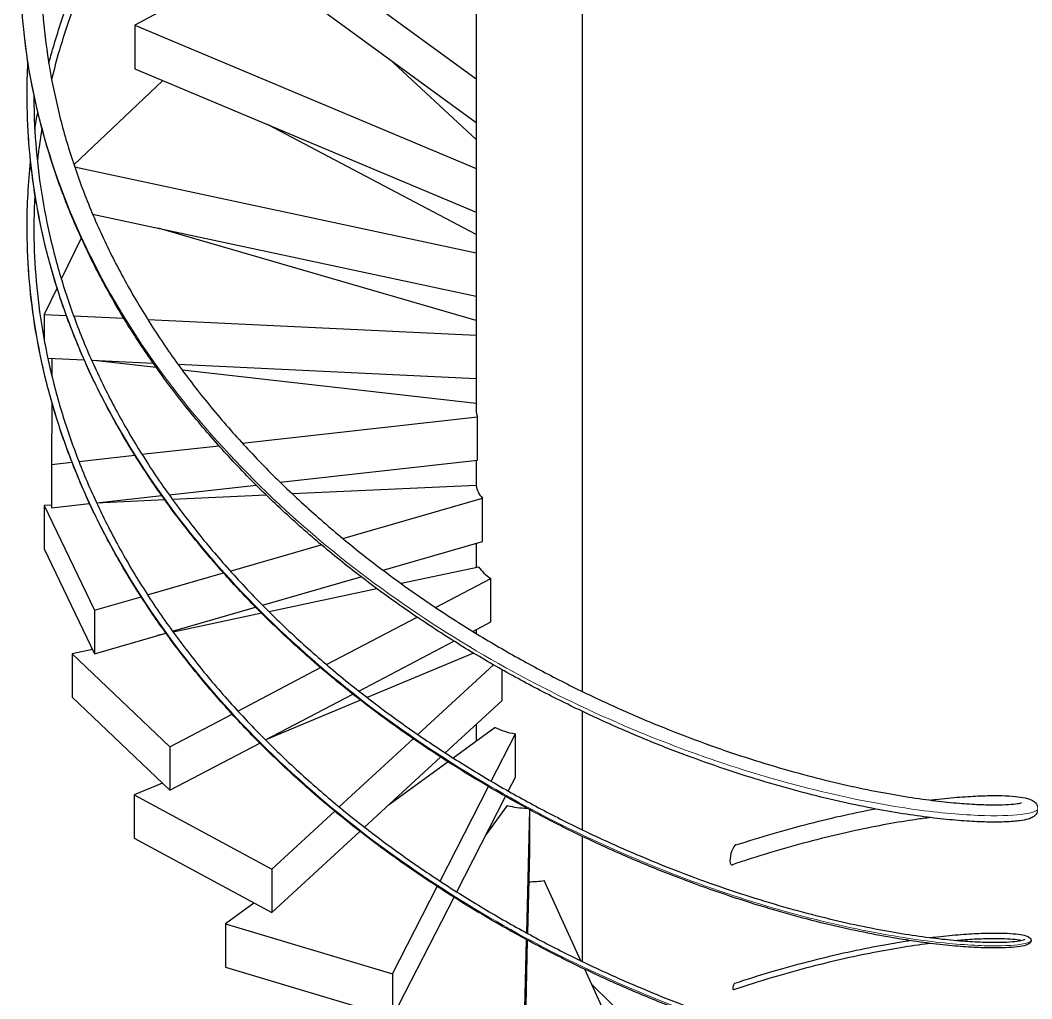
# Model space of a CAD drawing. Header units: millimetres. Extents: x 0 to 126150, y 0 to 89100.
# Drawn here: x 93962 to 96054, y 29444 to 31467 of the extents above; entities that cross this region are included whole.
import ezdxf

# ---------------------------------------------------------------- set-up
doc = ezdxf.new("R2010")
doc.units = ezdxf.units.MM
doc.header["$LTSCALE"] = 150
doc.layers.add('Visible', color=7, linetype='Continuous', lineweight=25)
doc.layers.add('Visible Narrow', color=7, linetype='Continuous', lineweight=18)

msp = doc.modelspace()

# ---------------------------------------------------------------- linework, layer by layer
at = {"layer": 'Visible'}
for p, q in [((94904.87, 31968.04), (94904.87, 30660.57)), ((95123.97, 31917.39), (95123.97, 30079.46)), ((94388.24, 31722.65), (94904.87, 31345.38)), ((94388.24, 31632.84), (94904.87, 31255.57)), ((94447.09, 31589.86), (94199.02, 31456.38)), ((94199.02, 31456.38), (94199.02, 31366.57)), ((94199.02, 31456.38), (94904.87, 31160.12)), ((94904.87, 31220.58), (94724.79, 31387.07)), ((94199.02, 31366.57), (94904.87, 31070.3)), ((94257.36, 31342.08), (94073.36, 31167.81)), ((94904.87, 31024.22), (94473.45, 31251.39)), ((94074.66, 31163.95), (94904.87, 30986.03)), ((94111.84, 31066.17), (94904.87, 30896.21)), ((94112.66, 31065.99), (94112.26, 31065.18)), ((94904.87, 30846.11), (94247.64, 31037.06)), ((94088.5, 31016.4), (94047.2, 30931.64)), ((94038.34, 30913.47), (94011.56, 30858.51)), ((94011.56, 30858.51), (94011.56, 30806.65)), ((94011.56, 30858.51), (94057.69, 30856.32)), ((94072.6, 30855.61), (94176.49, 30850.67)), ((94225.73, 30848.32), (94904.87, 30816)), ((94019.15, 30768.34), (94094.48, 30764.75)), ((94027.62, 30767.94), (94027.55, 30731.53)), ((94109.75, 30764.03), (94237.18, 30757.96)), ((94243.32, 30749.28), (94114.7, 30763.79)), ((94288.37, 30755.53), (94904.87, 30726.18)), ((94904.87, 30674.62), (94297.4, 30743.17)), ((94027.45, 30677.59), (94027.22, 30548.72)), ((94421.4, 30592.71), (94907.44, 30646.95)), ((94907.44, 30557.14), (94907.44, 30646.95)), ((94213.84, 30569.55), (94372.98, 30587.31)), ((94083.36, 30554.99), (94199.04, 30567.9)), ((94499.97, 30511.67), (94907.44, 30557.14)), ((94904.87, 30556.85), (94904.87, 30505.28)), ((94027.22, 30548.72), (94069.24, 30553.41)), ((94027.22, 30548.72), (94027.22, 30458.91)), ((94269.9, 30485.99), (94449.9, 30506.08)), ((94905.03, 30505.29), (94525, 30487.66)), ((94120.05, 30469.27), (94254.77, 30484.3)), ((94261.12, 30475.43), (94120.22, 30468.89)), ((94471.13, 30485.17), (94276.97, 30476.16)), ((94629.28, 30395.55), (94917.77, 30478.93)), ((94917.77, 30389.11), (94917.77, 30478.93)), ((94027.22, 30464.58), (94011.4, 30463.85)), ((94011.4, 30463.85), (94116.09, 30247.23)), ((94011.4, 30463.85), (94011.4, 30374.03)), ((94027.22, 30458.91), (94105.75, 30467.67)), ((94712.57, 30329.81), (94917.77, 30389.11)), ((94011.4, 30374.03), (94116.09, 30157.42)), ((94396.56, 30328.29), (94584.55, 30382.62)), ((94904.87, 30385.38), (94904.87, 30335.27)), ((94910.69, 30336.5), (94749.93, 30302.27)), ((94225.63, 30278.89), (94382.63, 30324.26)), ((94463.06, 30257.69), (94666.72, 30316.55)), ((94820.76, 30253.07), (94935.27, 30313.11)), ((94935.27, 30223.29), (94935.27, 30313.11)), ((94699.83, 30291.61), (94476.65, 30244.09)), ((94116.09, 30247.23), (94212.2, 30275.01)), ((94116.09, 30247.23), (94116.09, 30157.42)), ((94277.02, 30203.93), (94448.9, 30253.6)), ((94461.54, 30240.87), (94278.5, 30201.89)), ((94595.46, 30134.93), (94782.58, 30233.05)), ((94897.76, 30203.62), (94935.27, 30223.29)), ((94904.87, 30207.35), (94904.87, 30199.26)), ((94116.09, 30157.42), (94263.47, 30200.01)), ((94264.29, 30198.87), (94246.19, 30195.01)), ((94662.31, 30080.17), (94859.02, 30183.31)), ((94111.76, 30166.39), (94069.55, 30157.4)), ((94899.06, 30158.79), (94679.26, 30066.95)), ((94069.55, 30157.4), (94271.59, 29965.13)), ((94069.55, 30157.4), (94069.55, 30067.59)), ((94412.22, 30038.86), (94583.27, 30128.55)), ((94784.44, 29990.22), (94940.91, 30134.21)), ((94958.64, 30060.72), (94958.64, 30124.12)), ((94069.55, 30067.59), (94271.59, 29875.31)), ((94469.48, 29979.07), (94650.01, 30073.72)), ((94665.82, 30061.33), (94471.51, 29980.13)), ((94840.98, 29952.44), (94958.64, 30060.72)), ((95123.97, 30038.35), (95123.97, 29793.53)), ((94271.59, 29965.13), (94400.27, 30032.6)), ((94944.09, 30004.61), (94857.62, 29941.74)), ((94904.87, 30011.24), (94904.87, 29976.1)), ((94935.94, 29893.82), (94986.15, 29991.99)), ((94986.15, 29902.18), (94986.15, 29991.99)), ((94271.59, 29875.31), (94457.48, 29972.77)), ((94621.87, 29840.62), (94774.97, 29981.51)), ((94271.59, 29965.13), (94271.59, 29875.31)), ((94674.05, 29798.82), (94831.5, 29943.71)), ((94846.79, 29933.86), (94722.95, 29843.82)), ((94256.06, 29890.1), (94197.79, 29865.75)), ((94971.41, 29873.37), (94986.15, 29902.18)), ((94830.28, 29687.25), (94930.29, 29882.77)), ((94197.79, 29865.75), (94482.19, 29712.08)), ((94197.79, 29865.75), (94197.79, 29775.94)), ((94864.84, 29665), (94965.78, 29862.35)), ((94482.19, 29712.08), (94612.41, 29831.91)), ((94969.35, 29843.58), (94925.07, 29782.76)), ((95009.52, 29580.05), (95015.68, 29834.88)), ((95015.75, 29748.17), (95015.75, 29834.84)), ((94482.19, 29622.26), (94664.59, 29790.12)), ((94197.79, 29775.94), (94482.19, 29622.26)), ((95123.97, 29779.96), (95123.97, 29521.37)), ((95011.66, 29578.89), (95015.75, 29748.17)), ((94482.19, 29712.08), (94482.19, 29622.26)), ((95121.57, 29522.53), (95045.26, 29688.67)), ((94732.25, 29495.58), (94824.56, 29676.06)), ((94445.49, 29642.09), (94386.59, 29599.26)), ((94732.25, 29405.77), (94859.14, 29653.86)), ((94386.59, 29599.26), (94732.25, 29495.58)), ((94386.59, 29599.26), (94386.59, 29509.44)), ((95003.25, 29320.43), (95009.18, 29566.21)), ((95003.25, 29230.62), (95011.33, 29565.06)), ((94386.59, 29509.44), (94732.25, 29405.77)), ((94732.25, 29495.58), (94732.25, 29405.77)), ((95275.07, 29188.36), (95129.57, 29505.12)), ((95527.56, 29097.9), (95143.95, 29473.82))]:
    msp.add_line(p, q, dxfattribs=at)
for centre, major_axis, ratio, start_param, end_param in [((95014.42, 30660.57), (-109.55, 0), 0.5773503, 0, 0.2170131), ((95014.42, 30508.7), (-109.55, 0), 0.5773503, 0.0540657, 0.490195), ((95014.42, 30356.84), (-109.55, 0), 0.5773503, 0.3272477, 0.763377), ((95014.42, 30053.1), (-109.55, 0), 0.5773503, 0.8736116, 1.309741), ((95014.42, 29901.23), (-109.55, 0), 0.5773503, 1.1467936, 1.5287316), ((95438.33, 29741.65), (5.34, 20.52), 0.3357097, 0.2118516, 3.3577439), ((95014.42, 29749.36), (-109.55, 0), 0.5773503, 1.5692325, 1.8561049), ((95438.33, 29469.48), (1.76, 6.77), 0.3357097, 0.2132812, 3.3562936)]:
    msp.add_ellipse(centre, major_axis=major_axis, ratio=ratio, start_param=start_param, end_param=end_param, dxfattribs=at)
for points, knots in [([(95843.71, 29854.78), (95847.29, 29855.22), (95850.83, 29855.65), (95872.1, 29858.13), (95888.79, 29859.76), (95919.9, 29862.22), (95934.32, 29863.06), (95960.82, 29864.07), (95972.9, 29864.24), (95994.68, 29864.02), (96004.38, 29863.63), (96021.51, 29862.37), (96028.89, 29861.5), (96042.02, 29859.15), (96047.47, 29857.97), (96055.98, 29853.71), (96058.67, 29852.12), (96064.72, 29845.72), (96067.58, 29839.04), (96065.37, 29829.35), (96063.38, 29826.31), (96059.09, 29821.78), (96056.8, 29820.29), (96051.65, 29817.46), (96048.86, 29816.46), (96040.92, 29814.05), (96035.52, 29813.01), (96020.93, 29810.99), (96011.17, 29810.18), (95989.54, 29809.31), (95978.09, 29809.18), (95952.99, 29809.6), (95939.43, 29810.13), (95910.07, 29811.93), (95894.27, 29813.2), (95860.53, 29816.58), (95842.57, 29818.7), (95804.61, 29823.89), (95784.58, 29826.97), (95742.65, 29834.17), (95720.7, 29838.31), (95675.09, 29847.72), (95651.39, 29853.01), (95602.43, 29864.81), (95577.15, 29871.34), (95525.22, 29885.69), (95498.55, 29893.53), (95444.04, 29910.57), (95416.17, 29919.79), (95359.5, 29939.65), (95330.65, 29950.3), (95272.25, 29973.08), (95242.64, 29985.21), (95182.94, 30010.97), (95152.81, 30024.62), (95092.28, 30053.43), (95061.84, 30068.62), (95000.94, 30100.5), (94970.44, 30117.23), (94909.63, 30152.21), (94879.29, 30170.48), (94819.05, 30208.52), (94789.11, 30228.32), (94729.9, 30269.4), (94700.58, 30290.71), (94642.85, 30334.75), (94614.39, 30357.52), (94558.58, 30404.45), (94531.19, 30428.64), (94477.73, 30478.35), (94451.63, 30503.89), (94400.94, 30556.24), (94376.31, 30583.08), (94328.78, 30637.92), (94305.83, 30665.97), (94261.81, 30723.14), (94240.72, 30752.3), (94200.56, 30811.6), (94181.48, 30841.79), (94145.49, 30903.02), (94128.57, 30934.12), (94097.03, 30997.06), (94082.4, 31028.96), (94055.54, 31093.38), (94043.31, 31125.95), (94021.35, 31191.61), (94011.61, 31224.73), (93994.71, 31291.37), (93987.54, 31324.92), (93975.83, 31392.27), (93971.28, 31426.12), (93964.85, 31493.93), (93962.95, 31527.94), (93962.28, 31569.03), (93962.22, 31576.12), (93962.22, 31604.5), (93962.75, 31625.79), (93965.46, 31681.04), (93968.47, 31715.01), (93977.11, 31782.66), (93982.76, 31816.39), (93996.65, 31883.46), (94004.89, 31916.84), (94023.92, 31983.08), (94034.7, 32015.98), (94058.72, 32081.14), (94071.96, 32113.43), (94100.78, 32177.25), (94116.38, 32208.82), (94149.8, 32271.06), (94167.63, 32301.79), (94205.38, 32362.23), (94225.32, 32392), (94258.92, 32438.98), (94271.99, 32456.55), (94285.4, 32473.91)], [62.5000905, 62.5000905, 62.5000905, 62.5000905, 64.6566459, 64.6566459, 75.5991782, 75.5991782, 86.5580821, 86.5580821, 97.5500724, 97.5500724, 108.6152031, 108.6152031, 119.8719823, 119.8719823, 131.8204417, 131.8204417, 136.6609213, 136.6609213, 142.799752, 142.799752, 146.5010474, 146.5010474, 150.5806226, 150.5806226, 156.4646214, 156.4646214, 166.7294629, 166.7294629, 179.9185899, 179.9185899, 191.4892525, 191.4892525, 202.6247447, 202.6247447, 213.6429949, 213.6429949, 224.6138817, 224.6138817, 235.5623734, 235.5623734, 246.4995733, 246.4995733, 257.4310943, 257.4310943, 268.360044, 268.360044, 279.288266, 279.288266, 290.2169143, 290.2169143, 301.1467401, 301.1467401, 312.0782442, 312.0782442, 323.0117603, 323.0117603, 333.9475025, 333.9475025, 344.885591, 344.885591, 355.8260667, 355.8260667, 366.7688968, 366.7688968, 377.7139777, 377.7139777, 388.6611348, 388.6611348, 399.6101224, 399.6101224, 410.5606255, 410.5606255, 421.5122645, 421.5122645, 432.4646057, 432.4646057, 443.417178, 443.417178, 454.3694977, 454.3694977, 465.3211004, 465.3211004, 476.2715797, 476.2715797, 487.2206269, 487.2206269, 498.1680691, 498.1680691, 509.1138965, 509.1138965, 520.0582741, 520.0582741, 531.0015314, 531.0015314, 533.2845419, 533.2845419, 540.1351681, 540.1351681, 551.081237, 551.081237, 562.0240424, 562.0240424, 572.9677149, 572.9677149, 583.9126623, 583.9126623, 594.8591487, 594.8591487, 605.8072662, 605.8072662, 616.7569353, 616.7569353, 627.707923, 627.707923, 634.3653585, 634.3653585, 634.3653585, 634.3653585]), ([(94309.04, 32438.87), (94299.12, 32425.72), (94289.4, 32412.45), (94259.33, 32370.17), (94239.73, 32340.72), (94202.66, 32280.92), (94185.16, 32250.53), (94152.42, 32188.94), (94137.15, 32157.71), (94109, 32094.56), (94096.1, 32062.61), (94072.76, 31998.14), (94062.31, 31965.59), (94043.97, 31900.05), (94036.06, 31867.03), (94022.85, 31800.68), (94017.55, 31767.31), (94009.59, 31700.42), (94006.93, 31666.85), (94004.29, 31599.68), (94004.3, 31566.04), (94006.98, 31498.87), (94009.66, 31465.29), (94017.65, 31398.39), (94022.98, 31365.02), (94036.22, 31298.66), (94044.15, 31265.63), (94062.54, 31200.09), (94073.01, 31167.53), (94096.39, 31103.06), (94109.32, 31071.1), (94137.52, 31007.95), (94152.81, 30976.71), (94185.59, 30915.13), (94203.11, 30884.73), (94240.22, 30824.94), (94259.84, 30795.5), (94300.99, 30737.7), (94322.56, 30709.32), (94367.42, 30653.72), (94390.76, 30626.48), (94438.99, 30573.27), (94463.91, 30547.27), (94515.13, 30496.6), (94541.45, 30471.9), (94595.25, 30423.91), (94622.76, 30400.59), (94678.72, 30355.4), (94707.21, 30333.51), (94764.9, 30291.22), (94794.14, 30270.8), (94853.11, 30231.5), (94882.87, 30212.59), (94942.65, 30176.31), (94972.71, 30158.93), (95032.84, 30125.71), (95062.95, 30109.86), (95122.95, 30079.72), (95152.89, 30065.4), (95212.3, 30038.31), (95241.81, 30025.51), (95300.17, 30001.42), (95329.04, 29990.12), (95385.87, 29968.97), (95413.87, 29959.12), (95468.74, 29940.84), (95495.64, 29932.39), (95548.11, 29916.85), (95573.71, 29909.74), (95623.37, 29896.82), (95647.47, 29890.98), (95693.92, 29880.52), (95716.31, 29875.87), (95759.19, 29867.7), (95779.71, 29864.15), (95818.67, 29858.07), (95837.14, 29855.53), (95871.86, 29851.34), (95888.14, 29849.69), (95918.32, 29847.17), (95932.26, 29846.29), (95957.63, 29845.2), (95969.1, 29844.97), (95989.38, 29845.04), (95998.24, 29845.33), (96013.12, 29846.25), (96019.2, 29846.89), (96028.12, 29848.24), (96031.16, 29849.02), (96032.15, 29849.35), (96032.22, 29849.38), (96032.22, 29849.38)], [145.7015279, 145.7015279, 145.7015279, 145.7015279, 150.7060668, 150.7060668, 161.5204146, 161.5204146, 172.3353467, 172.3353467, 183.1512537, 183.1512537, 193.9684401, 193.9684401, 204.7870908, 204.7870908, 215.6072466, 215.6072466, 226.4287916, 226.4287916, 237.251459, 237.251459, 248.0748558, 248.0748558, 258.8985048, 258.8985048, 269.7218994, 269.7218994, 280.5445627, 280.5445627, 291.3661017, 291.3661017, 302.1862503, 302.1862503, 313.0048932, 313.0048932, 323.822072, 323.822072, 334.6379726, 334.6379726, 345.4529001, 345.4529001, 356.2672457, 356.2672457, 367.0814514, 367.0814514, 377.8959759, 377.8959759, 388.7112665, 388.7112665, 399.5277358, 399.5277358, 410.3457462, 410.3457462, 421.1655989, 421.1655989, 431.9875289, 431.9875289, 442.811701, 442.811701, 453.6382091, 453.6382091, 464.4670733, 464.4670733, 475.2982357, 475.2982357, 486.1315504, 486.1315504, 496.9667645, 496.9667645, 507.8034838, 507.8034838, 518.6411126, 518.6411126, 529.4787448, 529.4787448, 540.3149665, 540.3149665, 551.1474765, 551.1474765, 561.9723184, 561.9723184, 572.7822011, 572.7822011, 583.5624619, 583.5624619, 594.2801162, 594.2801162, 604.8493366, 604.8493366, 615.0023423, 615.0023423, 616.7156231, 616.7156231, 616.7156231, 616.7156231]), ([(94021.28, 31377.79), (94024.15, 31388.56), (94027.16, 31399.29), (94039.95, 31442.96), (94050.88, 31475.69), (94075.18, 31540.49), (94088.56, 31572.6), (94117.64, 31636.05), (94133.36, 31667.42), (94167.01, 31729.28), (94184.96, 31759.8), (94222.91, 31819.83), (94242.94, 31849.39), (94284.91, 31907.4), (94306.87, 31935.88), (94352.52, 31991.66), (94376.25, 32018.99), (94425.24, 32072.36), (94450.54, 32098.45), (94502.48, 32149.25), (94529.16, 32174.02), (94559.76, 32201.02), (94563.11, 32203.96), (94566.47, 32206.89)], [567.4548758, 567.4548758, 567.4548758, 567.4548758, 570.9982077, 570.9982077, 581.9017168, 581.9017168, 592.8057248, 592.8057248, 603.7102589, 603.7102589, 614.6152914, 614.6152914, 625.5207455, 625.5207455, 636.4265061, 636.4265061, 647.3324317, 647.3324317, 658.2383675, 658.2383675, 669.1441571, 669.1441571, 670.4822427, 670.4822427, 670.4822427, 670.4822427]), ([(94566.47, 32189.86), (94566.44, 32189.84), (94566.41, 32189.81), (94539.25, 32165.83), (94512.68, 32141.17), (94460.95, 32090.56), (94435.77, 32064.58), (94386.99, 32011.41), (94363.38, 31984.18), (94317.94, 31928.61), (94296.09, 31900.23), (94254.33, 31842.44), (94234.41, 31812.99), (94196.66, 31753.17), (94178.82, 31722.76), (94145.38, 31661.13), (94129.76, 31629.87), (94100.89, 31566.65), (94087.61, 31534.65), (94063.53, 31470.08), (94052.7, 31437.47), (94037.34, 31384.68), (94032, 31364.64), (94027.14, 31344.52)], [107.7751961, 107.7751961, 107.7751961, 107.7751961, 107.7871073, 107.7871073, 118.648207, 118.648207, 129.5088893, 129.5088893, 140.3692889, 140.3692889, 151.2295538, 151.2295538, 162.0898382, 162.0898382, 172.9502932, 172.9502932, 183.8110556, 183.8110556, 194.6722355, 194.6722355, 205.5339046, 205.5339046, 212.1325819, 212.1325819, 212.1325819, 212.1325819]), ([(95843.83, 29570.52), (95846.43, 29570.85), (95849, 29571.16), (95869.28, 29573.6), (95885.95, 29575.28), (95916.98, 29577.84), (95931.36, 29578.73), (95957.72, 29579.85), (95969.71, 29580.07), (95991.22, 29579.96), (96000.75, 29579.63), (96017.31, 29578.54), (96024.34, 29577.78), (96036.03, 29575.9), (96040.62, 29574.82), (96048.02, 29571.85), (96052.42, 29569.53), (96052.42, 29561.29), (96050.02, 29558.93), (96046.02, 29556.39), (96044.01, 29555.59), (96037.23, 29553.45), (96031.55, 29552.35), (96017.34, 29550.58), (96008.95, 29549.91), (95989.8, 29549.14), (95979.17, 29549.01), (95955.52, 29549.35), (95942.52, 29549.82), (95914.19, 29551.49), (95898.85, 29552.68), (95865.98, 29555.9), (95848.42, 29557.92), (95811.22, 29562.92), (95791.56, 29565.89), (95750.31, 29572.87), (95728.69, 29576.89), (95683.71, 29586.06), (95660.31, 29591.22), (95611.93, 29602.77), (95586.92, 29609.16), (95535.51, 29623.23), (95509.08, 29630.93), (95455.05, 29647.68), (95427.41, 29656.75), (95371.16, 29676.31), (95342.52, 29686.81), (95284.5, 29709.27), (95255.08, 29721.24), (95195.72, 29746.68), (95165.75, 29760.17), (95105.52, 29788.65), (95075.23, 29803.66), (95014.59, 29835.22), (94984.21, 29851.77), (94923.64, 29886.41), (94893.4, 29904.51), (94833.36, 29942.21), (94803.5, 29961.83), (94744.45, 30002.56), (94715.21, 30023.69), (94657.61, 30067.38), (94629.21, 30089.98), (94573.5, 30136.55), (94546.15, 30160.57), (94492.77, 30209.92), (94466.7, 30235.29), (94416.05, 30287.28), (94391.45, 30313.94), (94343.94, 30368.43), (94321, 30396.3), (94276.98, 30453.12), (94255.88, 30482.11), (94215.71, 30541.07), (94196.61, 30571.08), (94160.58, 30631.98), (94143.63, 30662.91), (94112.04, 30725.52), (94097.37, 30757.25), (94070.45, 30821.35), (94058.17, 30853.77), (94036.13, 30919.11), (94026.35, 30952.08), (94009.35, 31018.42), (94002.14, 31051.82), (93990.32, 31118.89), (93985.72, 31152.59), (93979.19, 31220.12), (93977.24, 31253.99), (93976.49, 31295.59), (93976.42, 31303.32), (93976.42, 31333.84), (93977.03, 31356.64), (93978.24, 31379.42)], [62.9320609, 62.9320609, 62.9320609, 62.9320609, 64.4992809, 64.4992809, 75.4016449, 75.4016449, 86.3090707, 86.3090707, 97.2266278, 97.2266278, 108.1661088, 108.1661088, 119.1604713, 119.1604713, 130.3325178, 130.3325178, 141.6009151, 141.6009151, 149.0155507, 149.0155507, 155.3918106, 155.3918106, 167.4980366, 167.4980366, 179.1612091, 179.1612091, 190.2459483, 190.2459483, 201.2127887, 201.2127887, 212.1415234, 212.1415234, 223.0542047, 223.0542047, 233.959216, 233.959216, 244.8603418, 244.8603418, 255.759503, 255.759503, 266.6577629, 266.6577629, 277.5557515, 277.5557515, 288.4538621, 288.4538621, 299.3523501, 299.3523501, 310.2513851, 310.2513851, 321.15108, 321.15108, 332.0515066, 332.0515066, 342.9527052, 342.9527052, 353.8546893, 353.8546893, 364.7574476, 364.7574476, 375.6609453, 375.6609453, 386.5651243, 386.5651243, 397.4699032, 397.4699032, 408.3751778, 408.3751778, 419.2808236, 419.2808236, 430.1866987, 430.1866987, 441.0926494, 441.0926494, 451.9985188, 451.9985188, 462.9041566, 462.9041566, 473.8094317, 473.8094317, 484.7142447, 484.7142447, 495.6185402, 495.6185402, 506.5223148, 506.5223148, 517.4256215, 517.4256215, 528.3285655, 528.3285655, 530.8175153, 530.8175153, 538.1560751, 538.1560751, 538.1560751, 538.1560751]), ([(93990.43, 31313.03), (93990.41, 31300.42), (93990.57, 31287.8), (93991.87, 31241.46), (93994.15, 31207.73), (94001.36, 31140.51), (94006.29, 31106.97), (94018.76, 31040.25), (94026.3, 31007.03), (94043.93, 30941.08), (94054.03, 30908.31), (94076.69, 30843.38), (94089.26, 30811.19), (94116.77, 30747.54), (94131.72, 30716.05), (94163.86, 30653.93), (94181.07, 30623.26), (94217.59, 30562.89), (94236.93, 30533.15), (94277.55, 30474.75), (94298.86, 30446.04), (94343.26, 30389.81), (94366.38, 30362.24), (94414.22, 30308.35), (94438.97, 30282), (94489.88, 30230.63), (94516.06, 30205.58), (94569.63, 30156.88), (94597.05, 30133.19), (94652.88, 30087.27), (94681.32, 30065.01), (94738.96, 30021.98), (94768.2, 30001.18), (94827.2, 29961.13), (94857.01, 29941.84), (94916.93, 29904.81), (94947.08, 29887.05), (95007.45, 29853.08), (95037.7, 29836.86), (95098.04, 29805.97), (95128.16, 29791.29), (95188.01, 29763.46), (95217.77, 29750.3), (95276.65, 29725.5), (95305.81, 29713.85), (95363.27, 29692.01), (95391.61, 29681.82), (95447.2, 29662.86), (95474.5, 29654.09), (95527.79, 29637.91), (95553.83, 29630.5), (95604.41, 29616.97), (95628.98, 29610.84), (95676.45, 29599.81), (95699.37, 29594.9), (95743.35, 29586.2), (95764.45, 29582.41), (95804.6, 29575.86), (95823.69, 29573.1), (95859.7, 29568.49), (95876.65, 29566.64), (95908.23, 29563.76), (95922.88, 29562.72), (95949.77, 29561.33), (95962.02, 29560.98), (95983.99, 29560.84), (95993.73, 29561.04), (96010.55, 29561.88), (96017.67, 29562.5), (96029.09, 29564.01), (96033.46, 29564.9), (96038.3, 29566.35), (96039.49, 29567.01), (96039.49, 29567.01)], [244.9227892, 244.9227892, 244.9227892, 244.9227892, 248.9851539, 248.9851539, 259.8486031, 259.8486031, 270.7119909, 270.7119909, 281.5751512, 281.5751512, 292.4379446, 292.4379446, 303.300274, 303.300274, 314.1620937, 314.1620937, 325.0234118, 325.0234118, 335.884287, 335.884287, 346.744819, 346.744819, 357.6051383, 357.6051383, 368.4653929, 368.4653929, 379.3257371, 379.3257371, 390.1863217, 390.1863217, 401.0472859, 401.0472859, 411.9087518, 411.9087518, 422.7708214, 422.7708214, 433.6335743, 433.6335743, 444.497067, 444.497067, 455.3613325, 455.3613325, 466.2263801, 466.2263801, 477.0921938, 477.0921938, 487.9587299, 487.9587299, 498.8259114, 498.8259114, 509.6936177, 509.6936177, 520.5616674, 520.5616674, 531.4297856, 531.4297856, 542.2975468, 542.2975468, 553.1642645, 553.1642645, 564.0287701, 564.0287701, 574.8889351, 574.8889351, 585.7405312, 585.7405312, 596.5741558, 596.5741558, 607.365437, 607.365437, 618.0359346, 618.0359346, 625.8701451, 625.8701451, 625.8701451, 625.8701451]), ([(94006.87, 31243.77), (94004.8, 31230.92), (94002.92, 31218.05), (93999.93, 31195.11), (93998.74, 31185.04), (93997.67, 31174.96)], [223.0866871, 223.0866871, 223.0866871, 223.0866871, 227.2587514, 227.2587514, 230.5146535, 230.5146535, 230.5146535, 230.5146535]), ([(95843.83, 29298.36), (95846.43, 29298.68), (95849, 29299), (95869.28, 29301.43), (95885.95, 29303.11), (95916.98, 29305.68), (95931.36, 29306.57), (95957.72, 29307.68), (95969.71, 29307.9), (95991.22, 29307.79), (96000.75, 29307.47), (96017.31, 29306.38), (96024.34, 29305.62), (96036.03, 29303.73), (96040.62, 29302.65), (96048.02, 29299.68), (96052.42, 29297.37), (96052.42, 29289.13), (96050.02, 29286.76), (96046.02, 29284.23), (96044.01, 29283.43), (96037.23, 29281.28), (96031.55, 29280.19), (96017.34, 29278.41), (96008.95, 29277.75), (95989.8, 29276.97), (95979.17, 29276.84), (95955.52, 29277.18), (95942.52, 29277.66), (95914.19, 29279.32), (95898.85, 29280.51), (95865.98, 29283.73), (95848.42, 29285.76), (95811.22, 29290.75), (95791.56, 29293.72), (95750.31, 29300.71), (95728.69, 29304.72), (95683.71, 29313.9), (95660.31, 29319.06), (95611.93, 29330.6), (95586.92, 29336.99), (95535.51, 29351.07), (95509.08, 29358.76), (95455.05, 29375.52), (95427.41, 29384.59), (95371.16, 29404.14), (95342.52, 29414.64), (95284.5, 29437.1), (95255.08, 29449.08), (95195.72, 29474.52), (95165.75, 29488), (95105.52, 29516.48), (95075.23, 29531.5), (95014.59, 29563.05), (94984.21, 29579.61), (94923.64, 29614.24), (94893.4, 29632.34), (94833.36, 29670.04), (94803.5, 29689.67), (94744.45, 29730.39), (94715.21, 29751.52), (94657.61, 29795.22), (94629.21, 29817.81), (94573.5, 29864.39), (94546.15, 29888.4), (94492.77, 29937.75), (94466.7, 29963.12), (94416.05, 30015.12), (94391.45, 30041.78), (94343.94, 30096.27), (94321, 30124.14), (94276.98, 30180.96), (94255.88, 30209.95), (94215.71, 30268.91), (94196.61, 30298.92), (94160.58, 30359.81), (94143.63, 30390.74), (94112.04, 30453.36), (94097.37, 30485.09), (94070.45, 30549.19), (94058.17, 30581.6), (94036.13, 30646.95), (94026.35, 30679.92), (94009.35, 30746.25), (94002.14, 30779.66), (93990.32, 30846.72), (93985.72, 30880.43), (93979.19, 30947.96), (93977.24, 30981.83), (93976.49, 31023.42), (93976.42, 31031.15), (93976.42, 31062.08), (93977.05, 31085.29), (93979.5, 31130.65), (93981.27, 31152.83), (93983.61, 31174.96)], [62.9320609, 62.9320609, 62.9320609, 62.9320609, 64.4992809, 64.4992809, 75.4016449, 75.4016449, 86.3090707, 86.3090707, 97.2266278, 97.2266278, 108.1661088, 108.1661088, 119.1604713, 119.1604713, 130.3325178, 130.3325178, 141.6009151, 141.6009151, 149.0155507, 149.0155507, 155.3918106, 155.3918106, 167.4980366, 167.4980366, 179.1612091, 179.1612091, 190.2459483, 190.2459483, 201.2127887, 201.2127887, 212.1415234, 212.1415234, 223.0542047, 223.0542047, 233.959216, 233.959216, 244.8603418, 244.8603418, 255.759503, 255.759503, 266.6577629, 266.6577629, 277.5557515, 277.5557515, 288.4538621, 288.4538621, 299.3523501, 299.3523501, 310.2513851, 310.2513851, 321.15108, 321.15108, 332.0515066, 332.0515066, 342.9527052, 342.9527052, 353.8546893, 353.8546893, 364.7574476, 364.7574476, 375.6609453, 375.6609453, 386.5651243, 386.5651243, 397.4699032, 397.4699032, 408.3751778, 408.3751778, 419.2808236, 419.2808236, 430.1866987, 430.1866987, 441.0926494, 441.0926494, 451.9985188, 451.9985188, 462.9041566, 462.9041566, 473.8094317, 473.8094317, 484.7142447, 484.7142447, 495.6185402, 495.6185402, 506.5223148, 506.5223148, 517.4256215, 517.4256215, 528.3285655, 528.3285655, 530.8175153, 530.8175153, 538.2864619, 538.2864619, 545.4359171, 545.4359171, 545.4359171, 545.4359171]), ([(93992.33, 31108.73), (93992.25, 31107.23), (93992.17, 31105.73), (93990.37, 31070.52), (93989.98, 31036.75), (93991.87, 30969.29), (93994.15, 30935.57), (94001.36, 30868.35), (94006.29, 30834.81), (94018.76, 30768.09), (94026.3, 30734.86), (94043.93, 30668.91), (94054.03, 30636.14), (94076.69, 30571.22), (94089.26, 30539.02), (94116.77, 30475.38), (94131.72, 30443.89), (94163.86, 30381.77), (94181.07, 30351.09), (94217.59, 30290.72), (94236.93, 30260.98), (94277.55, 30202.58), (94298.86, 30173.88), (94343.26, 30117.64), (94366.38, 30090.07), (94414.22, 30036.19), (94438.97, 30009.84), (94489.88, 29958.47), (94516.06, 29933.42), (94569.63, 29884.71), (94597.05, 29861.02), (94652.88, 29815.1), (94681.32, 29792.84), (94738.96, 29749.81), (94768.2, 29729.02), (94827.2, 29688.96), (94857.01, 29669.67), (94916.93, 29632.64), (94947.08, 29614.88), (95007.45, 29580.92), (95037.7, 29564.7), (95098.04, 29533.81), (95128.16, 29519.12), (95188.01, 29491.3), (95217.77, 29478.14), (95276.65, 29453.34), (95305.81, 29441.68), (95363.27, 29419.84), (95391.61, 29409.65), (95447.2, 29390.7), (95474.5, 29381.92), (95527.79, 29365.75), (95553.83, 29358.33), (95604.41, 29344.8), (95628.98, 29338.68), (95676.45, 29327.65), (95699.37, 29322.74), (95743.35, 29314.04), (95764.45, 29310.25), (95804.6, 29303.7), (95823.69, 29300.93), (95859.7, 29296.32), (95876.65, 29294.48), (95908.23, 29291.6), (95922.88, 29290.56), (95949.77, 29289.17), (95962.02, 29288.82), (95983.99, 29288.67), (95993.73, 29288.88), (96010.55, 29289.71), (96017.67, 29290.34), (96029.09, 29291.84), (96033.46, 29292.74), (96038.3, 29294.18), (96039.49, 29294.85), (96039.49, 29294.85)], [237.6380919, 237.6380919, 237.6380919, 237.6380919, 238.1218166, 238.1218166, 248.9851539, 248.9851539, 259.8486031, 259.8486031, 270.7119909, 270.7119909, 281.5751512, 281.5751512, 292.4379446, 292.4379446, 303.300274, 303.300274, 314.1620937, 314.1620937, 325.0234118, 325.0234118, 335.884287, 335.884287, 346.744819, 346.744819, 357.6051383, 357.6051383, 368.4653929, 368.4653929, 379.3257371, 379.3257371, 390.1863217, 390.1863217, 401.0472859, 401.0472859, 411.9087518, 411.9087518, 422.7708214, 422.7708214, 433.6335743, 433.6335743, 444.497067, 444.497067, 455.3613325, 455.3613325, 466.2263801, 466.2263801, 477.0921938, 477.0921938, 487.9587299, 487.9587299, 498.8259114, 498.8259114, 509.6936177, 509.6936177, 520.5616674, 520.5616674, 531.4297856, 531.4297856, 542.2975468, 542.2975468, 553.1642645, 553.1642645, 564.0287701, 564.0287701, 574.8889351, 574.8889351, 585.7405312, 585.7405312, 596.5741558, 596.5741558, 607.365437, 607.365437, 618.0359346, 618.0359346, 625.8701451, 625.8701451, 625.8701451, 625.8701451]), ([(95442.1, 29762.08), (95467.43, 29770.34), (95492.3, 29778.01), (95543.17, 29792.87), (95569.09, 29799.96), (95619.4, 29812.87), (95643.81, 29818.69), (95688.83, 29828.66), (95709.61, 29832.93), (95729.61, 29836.73)], [0, 0, 0, 0, 10.0056166, 10.0056166, 20.9356212, 20.9356212, 31.8639166, 31.8639166, 41.8238054, 41.8238054, 41.8238054, 41.8238054]), ([(95843.71, 29818.67), (95834.24, 29817.46), (95824.46, 29816.12), (95795.48, 29811.87), (95775.52, 29808.6), (95733.68, 29801.01), (95711.78, 29796.67), (95666.26, 29786.83), (95642.61, 29781.33), (95593.77, 29769.07), (95568.55, 29762.31), (95516.78, 29747.48), (95490.19, 29739.39), (95453.63, 29727.57), (95444.14, 29724.44), (95434.59, 29721.23)], [706.1696938, 706.1696938, 706.1696938, 706.1696938, 711.927084, 711.927084, 722.7488693, 722.7488693, 733.5798144, 733.5798144, 744.4153168, 744.4153168, 755.2527371, 755.2527371, 766.0904722, 766.0904722, 769.851414, 769.851414, 769.851414, 769.851414]), ([(95843.83, 29558.6), (95840.14, 29558.13), (95836.41, 29557.65), (95814.28, 29554.69), (95794.86, 29551.76), (95754.06, 29544.87), (95732.66, 29540.9), (95688.09, 29531.83), (95664.88, 29526.73), (95616.88, 29515.29), (95592.05, 29508.96), (95540.99, 29495), (95514.73, 29487.37), (95471.18, 29473.88), (95454.24, 29468.45), (95437.09, 29462.74)], [710.6172557, 710.6172557, 710.6172557, 710.6172557, 712.8527775, 712.8527775, 723.7138661, 723.7138661, 734.5788437, 734.5788437, 745.4457942, 745.4457942, 756.3136514, 756.3136514, 767.1817825, 767.1817825, 773.9404904, 773.9404904, 773.9404904, 773.9404904]), ([(95439.57, 29476.23), (95464.93, 29484.58), (95489.83, 29492.35), (95540.69, 29507.37), (95566.58, 29514.54), (95616.82, 29527.59), (95641.21, 29533.47), (95688.27, 29544.05), (95710.98, 29548.74), (95754.5, 29557.01), (95775.34, 29560.6), (95797.09, 29563.98), (95799, 29564.27), (95800.9, 29564.56)], [0, 0, 0, 0, 10.0056805, 10.0056805, 20.9049149, 20.9049149, 31.8029393, 31.8029393, 42.7009782, 42.7009782, 53.5995023, 53.5995023, 54.655713, 54.655713, 54.655713, 54.655713]), ([(96031.4, 29564.56), (96028.21, 29565.21), (96024.18, 29565.82), (96013.27, 29567.02), (96005.89, 29567.55), (95988.51, 29568.21), (95978.44, 29568.32), (95955.79, 29567.98), (95943.18, 29567.52), (95920.04, 29566.16), (95910.13, 29565.45), (95899.7, 29564.56)], [651.094861, 651.094861, 651.094861, 651.094861, 659.234031, 659.234031, 669.6516596, 669.6516596, 680.3595476, 680.3595476, 691.1615654, 691.1615654, 698.4984993, 698.4984993, 698.4984993, 698.4984993])]:
    msp.add_open_spline(points, degree=3, knots=knots, dxfattribs=at)
msp.add_open_spline([(93992.33, 31241.2), (93994.22, 31253.17), (93996.27, 31265.12), (93998.49, 31277.05)], degree=3, dxfattribs=at)
at = {"layer": 'Visible Narrow'}
for points, knots in [([(93962.23, 31583.21), (93962.23, 31541.16), (93964.29, 31499.11), (93968.4, 31457.18), (93977.27, 31366.87), (93995.7, 31277.16), (94023.18, 31189.31), (94050.65, 31101.46), (94087.19, 31015.48), (94131.78, 30932.52), (94176.42, 30849.47), (94229.14, 30769.46), (94288.51, 30693.47), (94347.86, 30617.49), (94413.85, 30545.54), (94484.7, 30478.38), (94555.53, 30411.24), (94631.2, 30348.9), (94709.67, 30291.88), (94788.12, 30234.86), (94869.36, 30183.17), (94951.18, 30137.02), (95032.99, 30090.87), (95115.37, 30050.27), (95196.1, 30015.14), (95276.81, 29980.01), (95355.87, 29950.35), (95431.11, 29925.79), (95506.35, 29901.23), (95577.78, 29881.77), (95643.46, 29866.76), (95709.14, 29851.75), (95769.07, 29841.19), (95821.62, 29834.19), (95874.22, 29827.19), (95919.44, 29823.75), (95956.03, 29822.79), (95992.62, 29821.83), (96020.59, 29823.35), (96039.19, 29826.14), (96057.4, 29828.86), (96066.62, 29832.79), (96066.62, 29836.73)], [1.9945211, 1.9945211, 1.9945211, 1.9945211, 2.1029631, 2.1029631, 2.1029631, 2.33656, 2.33656, 2.33656, 2.5701461, 2.5701461, 2.5701461, 2.8039582, 2.8039582, 2.8039582, 3.0377319, 3.0377319, 3.0377319, 3.2714696, 3.2714696, 3.2714696, 3.5051739, 3.5051739, 3.5051739, 3.7388473, 3.7388473, 3.7388473, 3.9724923, 3.9724923, 3.9724923, 4.2061114, 4.2061114, 4.2061114, 4.4397072, 4.4397072, 4.4397072, 4.6735148, 4.6735148, 4.6735148, 4.9072487, 4.9072487, 4.9072487, 5.1361138, 5.1361138, 5.1361138, 5.1361138]), ([(93976.43, 31311.05), (93976.43, 31266.54), (93978.74, 31222.02), (93983.35, 31177.66), (93992.71, 31087.72), (94011.54, 30998.41), (94039.35, 30910.99), (94068.56, 30819.18), (94107.66, 30729.46), (94155.48, 30643.15), (94201.05, 30560.9), (94254.54, 30481.74), (94314.48, 30406.67), (94374.42, 30331.6), (94440.79, 30260.62), (94511.8, 30194.46), (94582.8, 30128.32), (94658.43, 30067), (94736.61, 30011), (94814.79, 29955.01), (94895.52, 29904.34), (94976.6, 29859.17), (95057.67, 29814.02), (95139.09, 29774.38), (95218.63, 29740.14), (95298.16, 29705.91), (95375.81, 29677.09), (95449.45, 29653.27), (95523.09, 29629.46), (95592.73, 29610.65), (95656.46, 29596.18), (95720.18, 29581.7), (95778, 29571.56), (95828.33, 29564.84), (95878.7, 29558.11), (95921.58, 29554.81), (95955.78, 29553.84), (95989.97, 29552.87), (96015.49, 29554.22), (96031.65, 29556.67), (96045.45, 29558.77), (96052.42, 29561.67), (96052.42, 29564.56)], [1.9945211, 1.9945211, 1.9945211, 1.9945211, 2.1101171, 2.1101171, 2.1101171, 2.3445085, 2.3445085, 2.3445085, 2.5906758, 2.5906758, 2.5906758, 2.82528, 2.82528, 2.82528, 3.0598457, 3.0598457, 3.0598457, 3.2943755, 3.2943755, 3.2943755, 3.5288719, 3.5288719, 3.5288719, 3.7633374, 3.7633374, 3.7633374, 3.9977745, 3.9977745, 3.9977745, 4.2321859, 4.2321859, 4.2321859, 4.466574, 4.466574, 4.466574, 4.7011682, 4.7011682, 4.7011682, 4.9356893, 4.9356893, 4.9356893, 5.1361138, 5.1361138, 5.1361138, 5.1361138]), ([(93976.43, 31038.88), (93976.43, 30994.37), (93978.74, 30949.86), (93983.35, 30905.5), (93992.71, 30815.55), (94011.54, 30726.25), (94039.35, 30638.83), (94068.56, 30547.02), (94107.66, 30457.3), (94155.48, 30370.99), (94201.05, 30288.73), (94254.54, 30209.58), (94314.48, 30134.5), (94374.42, 30059.44), (94440.79, 29988.45), (94511.8, 29922.3), (94582.8, 29856.15), (94658.43, 29794.83), (94736.61, 29738.84), (94814.79, 29682.84), (94895.52, 29632.17), (94976.6, 29587.01), (95057.67, 29541.85), (95139.09, 29502.21), (95218.63, 29467.98), (95298.16, 29433.75), (95375.81, 29404.92), (95449.45, 29381.11), (95523.09, 29357.3), (95592.73, 29338.49), (95656.46, 29324.01), (95720.18, 29309.54), (95778, 29299.4), (95828.33, 29292.68), (95878.7, 29285.95), (95921.58, 29282.65), (95955.78, 29281.68), (95989.97, 29280.7), (96015.49, 29282.06), (96031.65, 29284.51), (96045.45, 29286.6), (96052.42, 29289.5), (96052.42, 29292.4)], [1.9945211, 1.9945211, 1.9945211, 1.9945211, 2.1101171, 2.1101171, 2.1101171, 2.3445085, 2.3445085, 2.3445085, 2.5906758, 2.5906758, 2.5906758, 2.82528, 2.82528, 2.82528, 3.0598457, 3.0598457, 3.0598457, 3.2943755, 3.2943755, 3.2943755, 3.5288719, 3.5288719, 3.5288719, 3.7633374, 3.7633374, 3.7633374, 3.9977745, 3.9977745, 3.9977745, 4.2321859, 4.2321859, 4.2321859, 4.466574, 4.466574, 4.466574, 4.7011682, 4.7011682, 4.7011682, 4.9356893, 4.9356893, 4.9356893, 5.1361138, 5.1361138, 5.1361138, 5.1361138])]:
    msp.add_open_spline(points, degree=3, knots=knots, dxfattribs=at)

doc.saveas('drawing.dxf')
